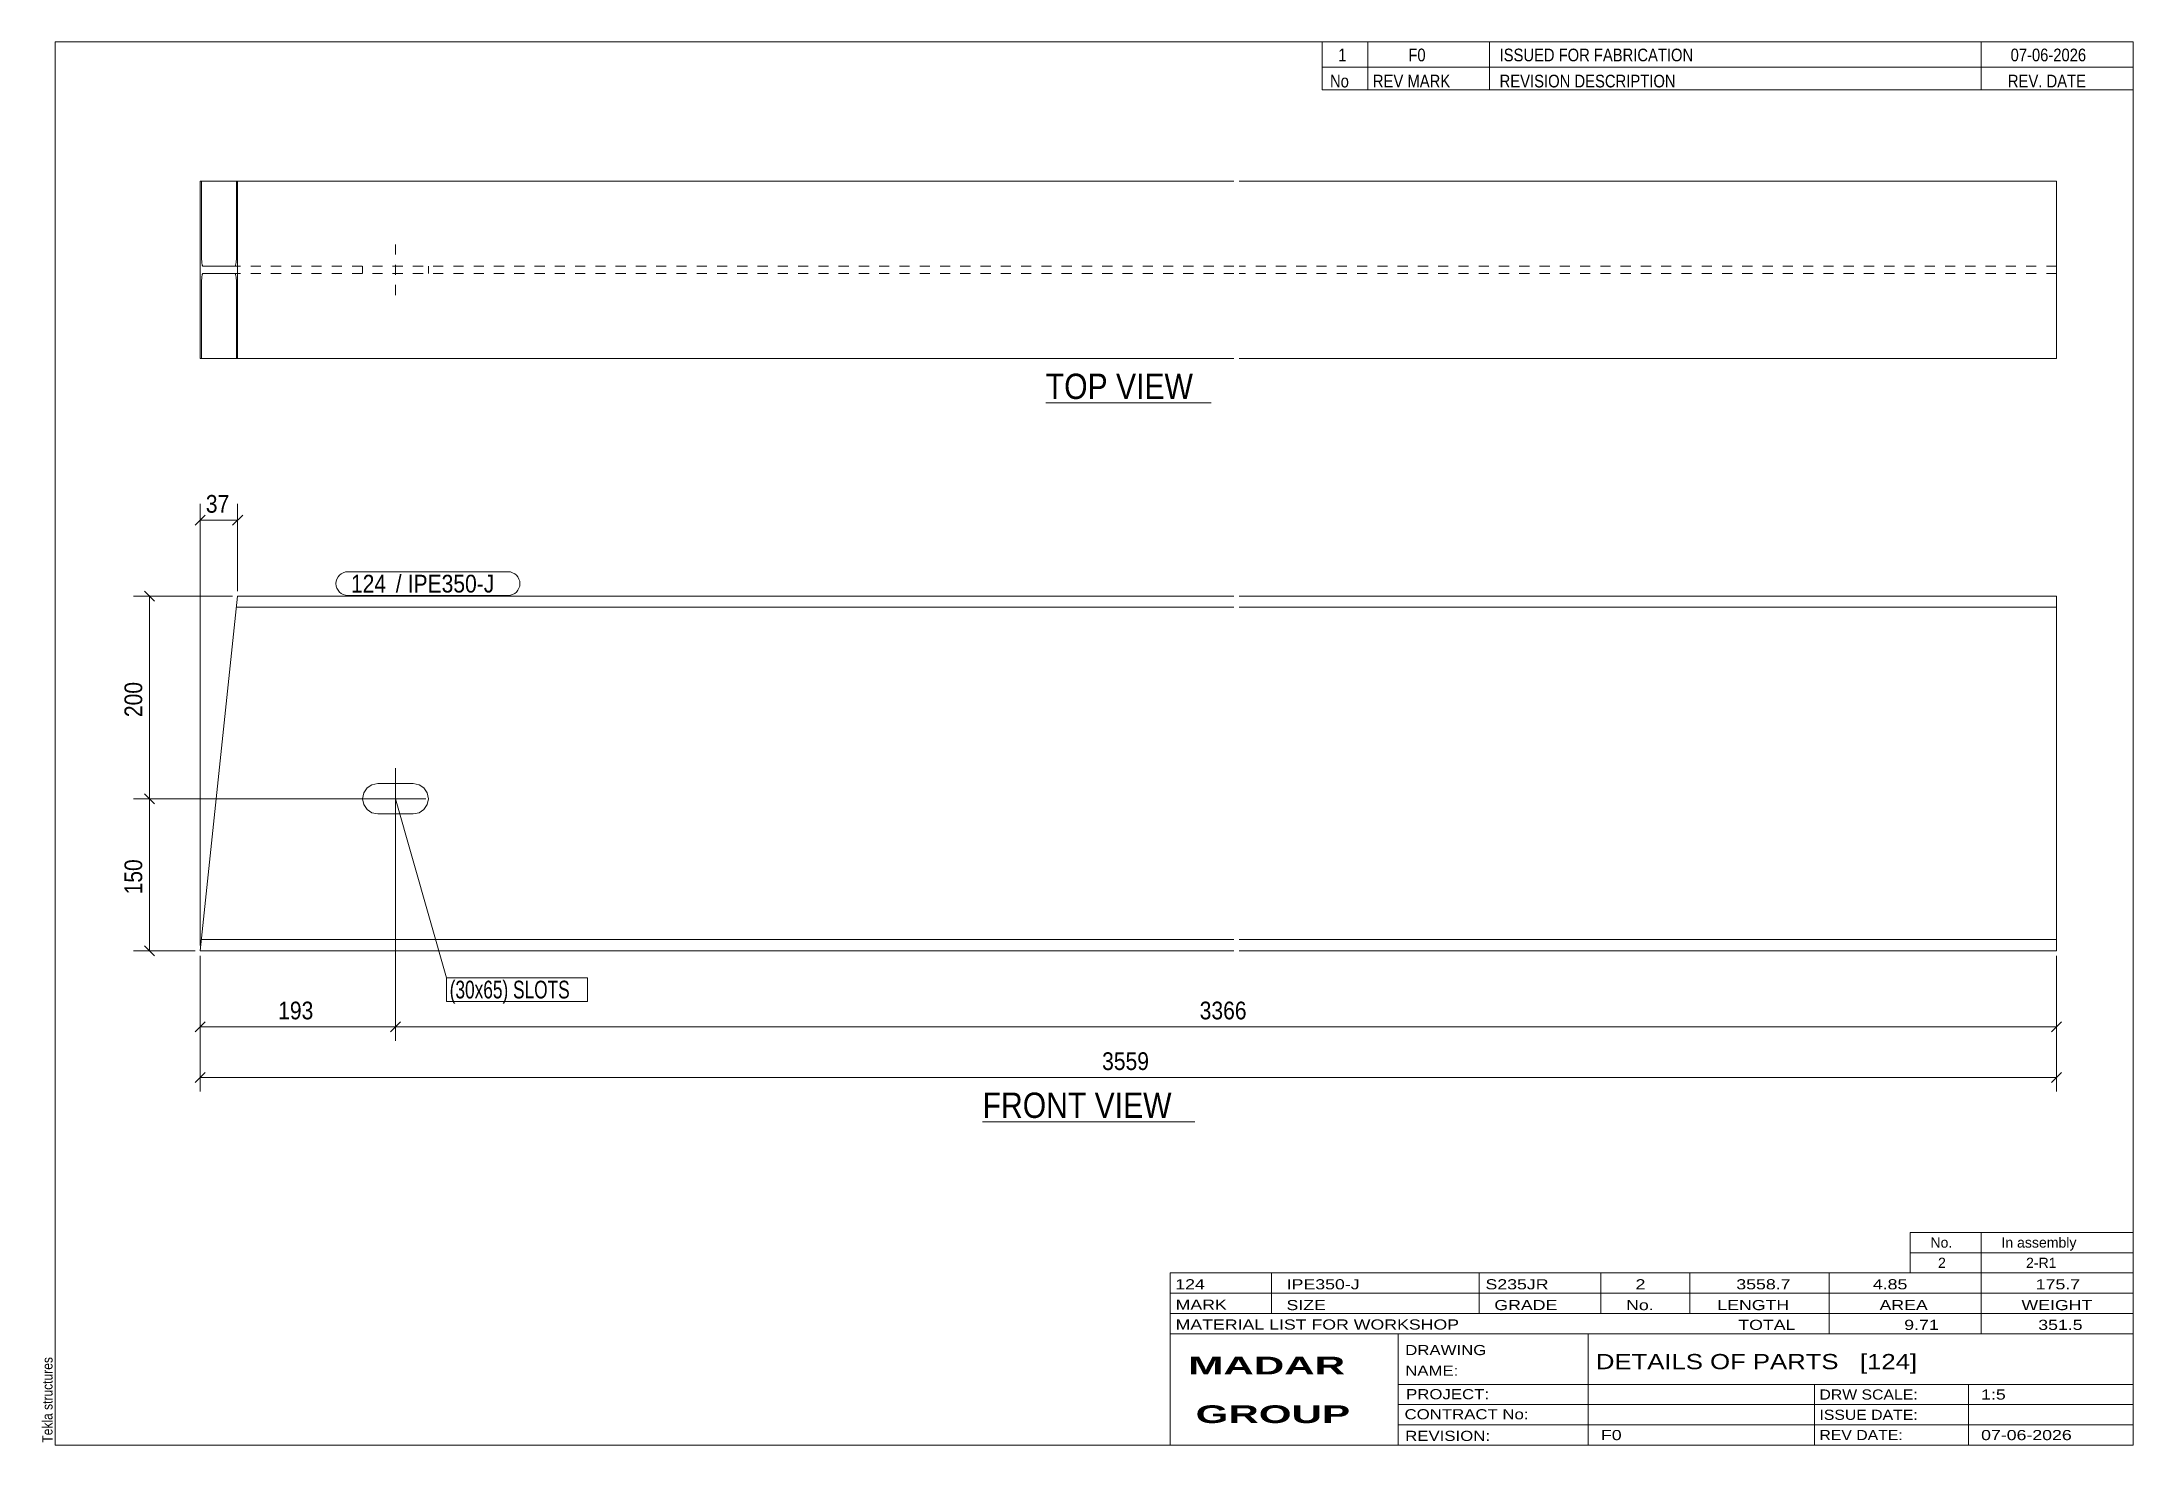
# Model space of a CAD drawing. Header units: millimetres. Extents: x 2 to 415, y 5 to 282.
import ezdxf

# ---------------------------------------------------------------- set-up
doc = ezdxf.new("R2010")
doc.units = ezdxf.units.MM
doc.linetypes.add('XKITLINE00', pattern=[0])
doc.linetypes.add('XKITLINE02', pattern=[4, 2, -2])
for name, color, linetype, lineweight in [('Bolt', 3, 'Continuous', 0), ('BoltMark', 7, 'Continuous', 0), ('Dimensions', 7, 'Continuous', 0), ('DrawingSheet', 5, 'Continuous', 0), ('OtherObjectType', 7, 'Continuous', 0), ('Part', 2, 'Continuous', 0), ('PartMark', 7, 'Continuous', 0)]:
    doc.layers.add(name, color=color, linetype=linetype, lineweight=lineweight)
doc.styles.add('ARIAL', font='ARIAL.TTF')
doc.styles.add('ARIAL_BOLD', font='ARIALBD.TTF')
doc.styles.add('ARIAL_NARROW', font='ARIALN.TTF')

# ---------------------------------------------------------------- blocks, each defined once
blk = doc.blocks.new('*A1')
at = {"layer": 'Bolt', "color": 3, "linetype": 'XKITLINE00', "lineweight": 0}
for p, q in [((72.17, 138.6), (72.17, 126.6)), ((65.67, 132.6), (65.9, 133.75)), ((65.9, 131.45), (65.67, 132.6)), ((65.67, 132.6), (65.67, 132.6)), ((65.9, 133.75), (66.55, 134.72)), ((66.17, 132.6), (78.17, 132.6)), ((66.55, 134.72), (67.52, 135.37)), ((67.52, 135.37), (68.67, 135.6)), ((68.67, 135.6), (75.67, 135.6)), ((75.67, 135.6), (76.82, 135.37)), ((76.82, 135.37), (77.79, 134.72)), ((77.79, 134.72), (78.44, 133.75)), ((78.44, 133.75), (78.67, 132.6)), ((78.67, 132.6), (78.44, 131.45)), ((78.67, 132.6), (78.67, 132.6)), ((66.55, 130.48), (65.9, 131.45)), ((67.52, 129.83), (66.55, 130.48)), ((68.67, 129.6), (67.52, 129.83)), ((75.67, 129.6), (68.67, 129.6)), ((76.82, 129.83), (75.67, 129.6)), ((77.79, 130.48), (76.82, 129.83)), ((78.44, 131.45), (77.79, 130.48))]:
    blk.add_line(p, q, dxfattribs=at)
blk = doc.blocks.new('*A2')
at = {"layer": 'Part', "color": 2, "linetype": 'XKITLINE00', "lineweight": 0}
for p, q in [((41.03, 172.6), (33.65, 102.6)), ((237.6, 170.4), (40.8, 170.4)), ((237.6, 172.6), (41.03, 172.6)), ((399.88, 172.6), (238.6, 172.6)), ((399.88, 170.4), (238.6, 170.4)), ((399.88, 172.6), (399.88, 167.8)), ((399.88, 167.8), (399.88, 107.4)), ((399.88, 107.4), (399.88, 104.8)), ((237.6, 104.8), (33.88, 104.8)), ((399.88, 104.8), (238.6, 104.8)), ((399.88, 104.8), (399.88, 102.6)), ((237.6, 102.6), (33.65, 102.6)), ((399.88, 102.6), (238.6, 102.6))]:
    blk.add_line(p, q, dxfattribs=at)
at = {"layer": 'Part', "color": 7, "linetype": 'XKITLINE02', "lineweight": 0}
for p, q in [((399.88, 105), (399.88, 106.41)), ((399.88, 104.8), (399.88, 105))]:
    blk.add_line(p, q, dxfattribs=at)
blk = doc.blocks.new('*A3')
at = {"layer": 'Bolt', "color": 3, "linetype": 'XKITLINE02', "lineweight": 0}
for p, q in [((72.17, 232), (72.17, 242)), ((65.67, 237.7), (65.67, 236.3)), ((78.67, 237.7), (78.67, 236.3))]:
    blk.add_line(p, q, dxfattribs=at)
blk = doc.blocks.new('*A4')
at = {"layer": 'Part', "color": 2, "linetype": 'XKITLINE00', "lineweight": 0}
for p, q in [((33.65, 254.5), (237.6, 254.5)), ((33.65, 219.5), (33.65, 254.5)), ((33.88, 240.3), (33.88, 254.5)), ((40.8, 240.3), (40.8, 254.5)), ((41.03, 219.5), (41.03, 254.5)), ((238.6, 254.5), (399.88, 254.5)), ((399.88, 254.5), (399.88, 219.5)), ((33.9, 239.31), (33.88, 240.3)), ((40.8, 240.3), (40.78, 239.31)), ((33.96, 238.46), (33.9, 239.31)), ((33.9, 234.69), (33.96, 235.54)), ((34.05, 237.9), (33.96, 238.46)), ((33.96, 235.54), (34.05, 236.1)), ((34.16, 237.7), (34.05, 237.9)), ((34.05, 236.1), (34.16, 236.3)), ((40.53, 237.7), (34.16, 237.7)), ((40.53, 236.3), (34.16, 236.3)), ((40.63, 237.9), (40.53, 237.7)), ((40.53, 236.3), (40.63, 236.1)), ((40.72, 238.46), (40.63, 237.9)), ((40.63, 236.1), (40.72, 235.54)), ((40.78, 239.31), (40.72, 238.46)), ((40.72, 235.54), (40.78, 234.69)), ((33.88, 233.7), (33.9, 234.69)), ((33.88, 219.5), (33.88, 233.7)), ((40.78, 234.69), (40.8, 233.7)), ((40.8, 219.5), (40.8, 233.7)), ((237.6, 219.5), (33.65, 219.5)), ((399.88, 219.5), (238.6, 219.5))]:
    blk.add_line(p, q, dxfattribs=at)
at = {"layer": 'Part', "color": 7, "linetype": 'XKITLINE02', "lineweight": 0}
for p, q in [((237.6, 237.7), (40.53, 237.7)), ((237.6, 236.3), (40.53, 236.3)), ((399.88, 237.7), (238.6, 237.7)), ((399.88, 236.3), (238.6, 236.3))]:
    blk.add_line(p, q, dxfattribs=at)
blk = doc.blocks.new('*A5')
at = {"layer": 'DrawingSheet', "color": 5, "linetype": 'XKITLINE00', "lineweight": 0}
for p, q in [((415, 282), (5, 282)), ((5, 282), (5, 5)), ((415, 5), (415, 282)), ((5, 5), (415, 5))]:
    blk.add_line(p, q, dxfattribs=at)
at = {"layer": 'DrawingSheet', "color": 5, "style": 'ARIAL', "width": 0.85}
blk.add_text('Tekla structures', height=2, rotation=90, dxfattribs=at).set_placement((4.5, 5.5))
blk = doc.blocks.new('*A6')
at = {"layer": 'OtherObjectType', "color": 7, "linetype": 'XKITLINE00', "lineweight": 0}
for p, q in [((371, 47), (415, 47)), ((371, 43), (371, 47)), ((385, 43), (385, 47)), ((415, 43), (415, 47)), ((371, 43), (415, 43)), ((371, 39), (371, 43)), ((385, 39), (385, 43)), ((415, 39), (415, 43)), ((371, 39), (415, 39))]:
    blk.add_line(p, q, dxfattribs=at)
at = {"layer": 'OtherObjectType', "color": 7, "style": 'ARIAL_NARROW', "width": 1.211571}
for s, p in [('No.', (375, 44)), ('In assembly', (389, 44)), ('2', (376.5, 40)), ('2-R1', (393.86, 40))]:
    blk.add_text(s, height=2, dxfattribs=at).set_placement(p)
blk = doc.blocks.new('*A7')
at = {"layer": 'OtherObjectType', "color": 7, "linetype": 'XKITLINE00', "lineweight": 0}
for p, q in [((255, 282), (415, 282)), ((415, 282), (255, 282)), ((255, 282), (255, 277)), ((264, 282), (264, 277)), ((288, 282), (288, 277)), ((385, 282), (385, 277)), ((415, 282), (415, 277)), ((255, 277), (415, 277)), ((255, 277), (255, 272.5)), ((255, 277), (415, 277)), ((264, 277), (264, 272.5)), ((288, 277), (288, 272.5)), ((385, 277), (385, 272.5)), ((415, 277), (415, 272.5)), ((415, 272.5), (255, 272.5))]:
    blk.add_line(p, q, dxfattribs=at)
at = {"layer": 'OtherObjectType', "color": 7, "style": 'ARIAL_NARROW'}
for s, width, p in [('1', 1.017001, (258.16, 278.15)), ('F0', 1.017001, (272, 278.15)), ('ISSUED FOR FABRICATION', 1.017001, (290, 278.15)), ('07-06-2026', 1.017001, (390.82, 278.15)), ('No', 1.02, (256.54, 273)), ('REV MARK', 1.02, (265, 273)), ('REVISION DESCRIPTION', 1.02, (290, 273)), ('REV. DATE', 1.02, (390.28, 273))]:
    blk.add_text(s, height=2.5, dxfattribs=dict(at, width=width)).set_placement(p)
blk = doc.blocks.new('*A8')
at = {"layer": 'OtherObjectType', "color": 7, "linetype": 'XKITLINE00', "lineweight": 0}
for p, q in [((225, 39), (415, 39)), ((225, 39), (225, 35)), ((225, 39), (415, 39)), ((245, 35), (245, 39)), ((286, 35), (286, 39)), ((310, 35), (310, 39)), ((327.5, 35), (327.5, 39)), ((355, 35), (355, 39)), ((385, 35), (385, 39)), ((415, 35), (415, 39)), ((225, 35), (415, 35)), ((225, 35), (225, 5)), ((225, 35), (415, 35)), ((245, 31), (245, 35)), ((286, 31), (286, 35)), ((310, 31), (310, 35)), ((327.5, 31), (327.5, 35)), ((355, 31), (355, 35)), ((385, 31), (385, 35)), ((415, 31), (415, 35)), ((225, 31), (415, 31)), ((355, 27), (355, 31)), ((385, 27), (385, 31)), ((415, 27), (415, 31)), ((225, 27), (415, 27)), ((270, 21), (270, 27)), ((307.5, 17), (307.5, 27)), ((415, 21), (415, 27)), ((270, 21), (270, 5)), ((415, 17), (415, 21)), ((270, 17), (415, 17)), ((307.5, 5), (307.5, 17)), ((352.16, 13), (352.16, 17)), ((382.5, 5), (382.5, 17)), ((415, 13), (415, 17)), ((270, 13), (415, 13)), ((352.16, 5), (352.16, 13)), ((415, 9), (415, 13)), ((270, 9), (415, 9)), ((415, 5), (415, 9)), ((225, 5), (415, 5)), ((262.5, 5), (415, 5))]:
    blk.add_line(p, q, dxfattribs=at)
at = {"layer": 'OtherObjectType', "color": 7, "style": 'ARIAL_NARROW'}
for s, height, width, p in [('124', 2, 1.525501, (226.01, 35.76)), ('IPE350-J', 2, 1.525501, (248, 35.76)), ('S235JR', 2, 1.525501, (287.22, 35.76)), ('2', 2, 1.525501, (316.82, 35.76)), ('3558.7', 2, 1.525501, (336.7, 35.76)), ('4.85', 2, 1.525501, (363.64, 35.76)), ('175.7', 2, 1.525501, (395.78, 35.76)), ('MARK', 2, 1.525501, (226.08, 31.73)), ('SIZE', 2, 1.525501, (247.96, 31.66)), ('GRADE', 2, 1.525501, (288.96, 31.66)), ('No.', 2, 1.525501, (314.96, 31.66)), ('LENGTH', 2, 1.525501, (332.96, 31.66)), ('AREA', 2, 1.525501, (364.96, 31.66)), ('WEIGHT', 2, 1.525501, (392.96, 31.66)), ('MATERIAL LIST FOR WORKSHOP', 2, 1.525501, (226.08, 27.82)), ('TOTAL', 2, 1.525501, (337.1, 27.75)), ('9.71', 2, 1.525501, (369.83, 27.75)), ('351.5', 2, 1.525501, (396.27, 27.75)), ('DRAWING', 2, 1.445, (271.38, 22.78)), ('NAME:', 2, 1.445, (271.38, 18.72)), ('DETAILS OF PARTS   [124]', 3, 1.474651, (309, 20)), ('PROJECT:', 2, 1.445, (271.55, 14.07)), ('DRW SCALE:', 2, 1.36, (353.1, 14)), ('1:5', 2, 1.525501, (385, 14)), ('CONTRACT No:', 2, 1.445, (271.25, 10.11)), ('ISSUE DATE:', 2, 1.36, (353.1, 10)), ('REVISION:', 2, 1.445, (271.38, 5.84)), ('F0', 2, 1.525501, (310, 6)), ('REV DATE:', 2, 1.36, (353.1, 6)), ('07-06-2026', 2, 1.525501, (385, 6))]:
    blk.add_text(s, height=height, dxfattribs=dict(at, width=width)).set_placement(p)
at = {"layer": 'OtherObjectType', "color": 1, "style": 'ARIAL_BOLD', "width": 1.7}
for s, p in [('MADAR ', (228.58, 18.97)), ('GROUP', (230.03, 9.37))]:
    blk.add_text(s, height=3.5, dxfattribs=at).set_placement(p)
blk = doc.blocks.new('*A9')
at = {"layer": 'Dimensions', "color": 7, "linetype": 'XKITLINE00', "lineweight": 0}
for p, q in [((71.17, 132.6), (20.45, 132.6)), ((22.66, 133.59), (24.64, 131.61)), ((23.65, 102.6), (23.65, 132.6)), ((22.66, 103.59), (24.64, 101.61)), ((32.65, 102.6), (20.45, 102.6))]:
    blk.add_line(p, q, dxfattribs=at)
at = {"layer": 'Dimensions', "color": 3}
for p in [(23.65, 132.6), (23.65, 102.6)]:
    blk.add_point(p, dxfattribs=at)
at = {"layer": 'Dimensions', "color": 3, "style": 'ARIAL', "width": 0.85}
blk.add_text('150', height=3.5, rotation=90.0002, dxfattribs=at).set_placement((22.2, 113.71))
blk = doc.blocks.new('*A10')
at = {"layer": 'Dimensions', "color": 7, "linetype": 'XKITLINE00', "lineweight": 0}
for p, q in [((22.66, 173.59), (24.64, 171.61)), ((40.03, 172.6), (20.45, 172.6)), ((23.65, 132.6), (23.65, 172.6)), ((71.17, 132.6), (20.45, 132.6)), ((22.66, 133.59), (24.64, 131.61))]:
    blk.add_line(p, q, dxfattribs=at)
at = {"layer": 'Dimensions', "color": 3}
for p in [(23.65, 172.6), (23.65, 132.6)]:
    blk.add_point(p, dxfattribs=at)
at = {"layer": 'Dimensions', "color": 3, "style": 'ARIAL', "width": 0.85}
blk.add_text('200', height=3.5, rotation=90.0002, dxfattribs=at).set_placement((22.2, 148.71))
blk = doc.blocks.new('*A11')
at = {"layer": 'Dimensions', "color": 7, "linetype": 'XKITLINE00', "lineweight": 0}
for p, q in [((33.65, 101.6), (33.65, 74.8)), ((399.88, 101.6), (399.88, 74.8)), ((34.64, 78.59), (32.66, 76.61)), ((400.87, 78.59), (398.89, 76.61)), ((33.65, 77.6), (399.88, 77.6))]:
    blk.add_line(p, q, dxfattribs=at)
at = {"layer": 'Dimensions', "color": 3}
for p in [(33.65, 77.6), (399.88, 77.6)]:
    blk.add_point(p, dxfattribs=at)
at = {"layer": 'Dimensions', "color": 3, "style": 'ARIAL', "width": 0.85}
blk.add_text('3559', height=3.5, dxfattribs=at).set_placement((211.58, 79.05))
blk = doc.blocks.new('*A12')
at = {"layer": 'Dimensions', "color": 7, "linetype": 'XKITLINE00', "lineweight": 0}
for p, q in [((33.65, 103.6), (33.65, 190.8)), ((41.03, 173.6), (41.03, 190.8)), ((34.64, 188.59), (32.66, 186.61)), ((33.65, 187.6), (41.03, 187.6)), ((42.02, 188.59), (40.04, 186.61))]:
    blk.add_line(p, q, dxfattribs=at)
at = {"layer": 'Dimensions', "color": 3}
for p in [(33.65, 187.6), (41.03, 187.6)]:
    blk.add_point(p, dxfattribs=at)
at = {"layer": 'Dimensions', "color": 3, "style": 'ARIAL', "width": 0.85}
blk.add_text('37', height=3.5, dxfattribs=at).set_placement((34.75, 189.05))
blk = doc.blocks.new('*A13')
at = {"layer": 'Dimensions', "color": 7, "linetype": 'XKITLINE00', "lineweight": 0}
for p, q in [((72.17, 131.6), (72.17, 84.8)), ((33.65, 101.6), (33.65, 84.8)), ((34.64, 88.59), (32.66, 86.61)), ((33.65, 87.6), (72.17, 87.6)), ((73.16, 88.59), (71.18, 86.61))]:
    blk.add_line(p, q, dxfattribs=at)
at = {"layer": 'Dimensions', "color": 3}
for p in [(33.65, 87.6), (72.17, 87.6)]:
    blk.add_point(p, dxfattribs=at)
at = {"layer": 'Dimensions', "color": 3, "style": 'ARIAL', "width": 0.85}
blk.add_text('193', height=3.5, dxfattribs=at).set_placement((49.02, 89.05))
blk = doc.blocks.new('*A14')
at = {"layer": 'Dimensions', "color": 7, "linetype": 'XKITLINE00', "lineweight": 0}
for p, q in [((72.17, 131.6), (72.17, 84.8)), ((399.88, 101.6), (399.88, 84.8)), ((73.16, 88.59), (71.18, 86.61)), ((72.17, 87.6), (399.88, 87.6)), ((400.87, 88.59), (398.89, 86.61))]:
    blk.add_line(p, q, dxfattribs=at)
at = {"layer": 'Dimensions', "color": 3}
for p in [(72.17, 87.6), (399.88, 87.6)]:
    blk.add_point(p, dxfattribs=at)
at = {"layer": 'Dimensions', "color": 3, "style": 'ARIAL', "width": 0.85}
blk.add_text('3366', height=3.5, dxfattribs=at).set_placement((230.83, 89.05))
blk = doc.blocks.new('*A15')
at = {"layer": 'BoltMark', "color": 7, "linetype": 'XKITLINE00', "lineweight": 0}
for p, q in [((72.17, 132.6), (82.26, 97.28)), ((82.26, 97.28), (110.05, 97.28)), ((82.26, 92.58), (82.26, 97.28)), ((110.05, 92.58), (110.05, 97.28)), ((82.26, 92.58), (110.05, 92.58))]:
    blk.add_line(p, q, dxfattribs=at)
at = {"layer": 'BoltMark', "color": 3, "style": 'ARIAL_NARROW', "width": 0.85}
blk.add_text('(30x65) SLOTS', height=3.5, dxfattribs=at).set_placement((82.86, 93.18))
blk = doc.blocks.new('*A16')
at = {"layer": 'PartMark', "color": 7, "linetype": 'XKITLINE00', "lineweight": 0}
for p, q in [((62.78, 177.4), (94.37, 177.4)), ((62.78, 172.7), (94.37, 172.7))]:
    blk.add_line(p, q, dxfattribs=at)
for centre, start, end in [((62.78, 175.05), 90, 270), ((94.37, 175.05), 270, 90)]:
    blk.add_arc(centre, 2.35, start, end, dxfattribs=at)
at = {"layer": 'PartMark', "color": 1, "style": 'ARIAL', "width": 0.85}
blk.add_text('124', height=3.5, dxfattribs=at).set_placement((63.38, 173.3))
at = {"layer": 'PartMark', "color": 3, "style": 'ARIAL', "width": 0.85}
for s, p in [('/', (72.22, 173.3)), ('IPE350-J', (74.57, 173.3))]:
    blk.add_text(s, height=3.5, dxfattribs=at).set_placement(p)
blk = doc.blocks.new('*A17')
at = {"layer": 'OtherObjectType', "color": 7, "linetype": 'XKITLINE00', "lineweight": 0}
blk.add_line((188.01, 68.85), (229.87, 68.85), dxfattribs=at)
at = {"layer": 'OtherObjectType', "color": 3, "style": 'ARIAL', "width": 0.85}
blk.add_text('FRONT VIEW', height=5, dxfattribs=at).set_placement((188.01, 69.6))
blk = doc.blocks.new('*A18')
at = {"layer": 'OtherObjectType', "color": 7, "linetype": 'XKITLINE00', "lineweight": 0}
blk.add_line((200.47, 210.75), (233.07, 210.75), dxfattribs=at)
at = {"layer": 'OtherObjectType', "color": 3, "style": 'ARIAL', "width": 0.85}
blk.add_text('TOP VIEW', height=5, dxfattribs=at).set_placement((200.47, 211.5))

msp = doc.modelspace()

# ---------------------------------------------------------------- block references
at = {"lineweight": 0}
for name in ['*A5', '*A7', '*A4', '*A3', '*A18', '*A12', '*A10', '*A16', '*A2', '*A1', '*A9', '*A15', '*A13', '*A14', '*A11', '*A17', '*A6', '*A8']:
    msp.add_blockref(name, (0, 0), dxfattribs=at)

doc.saveas('drawing.dxf')
